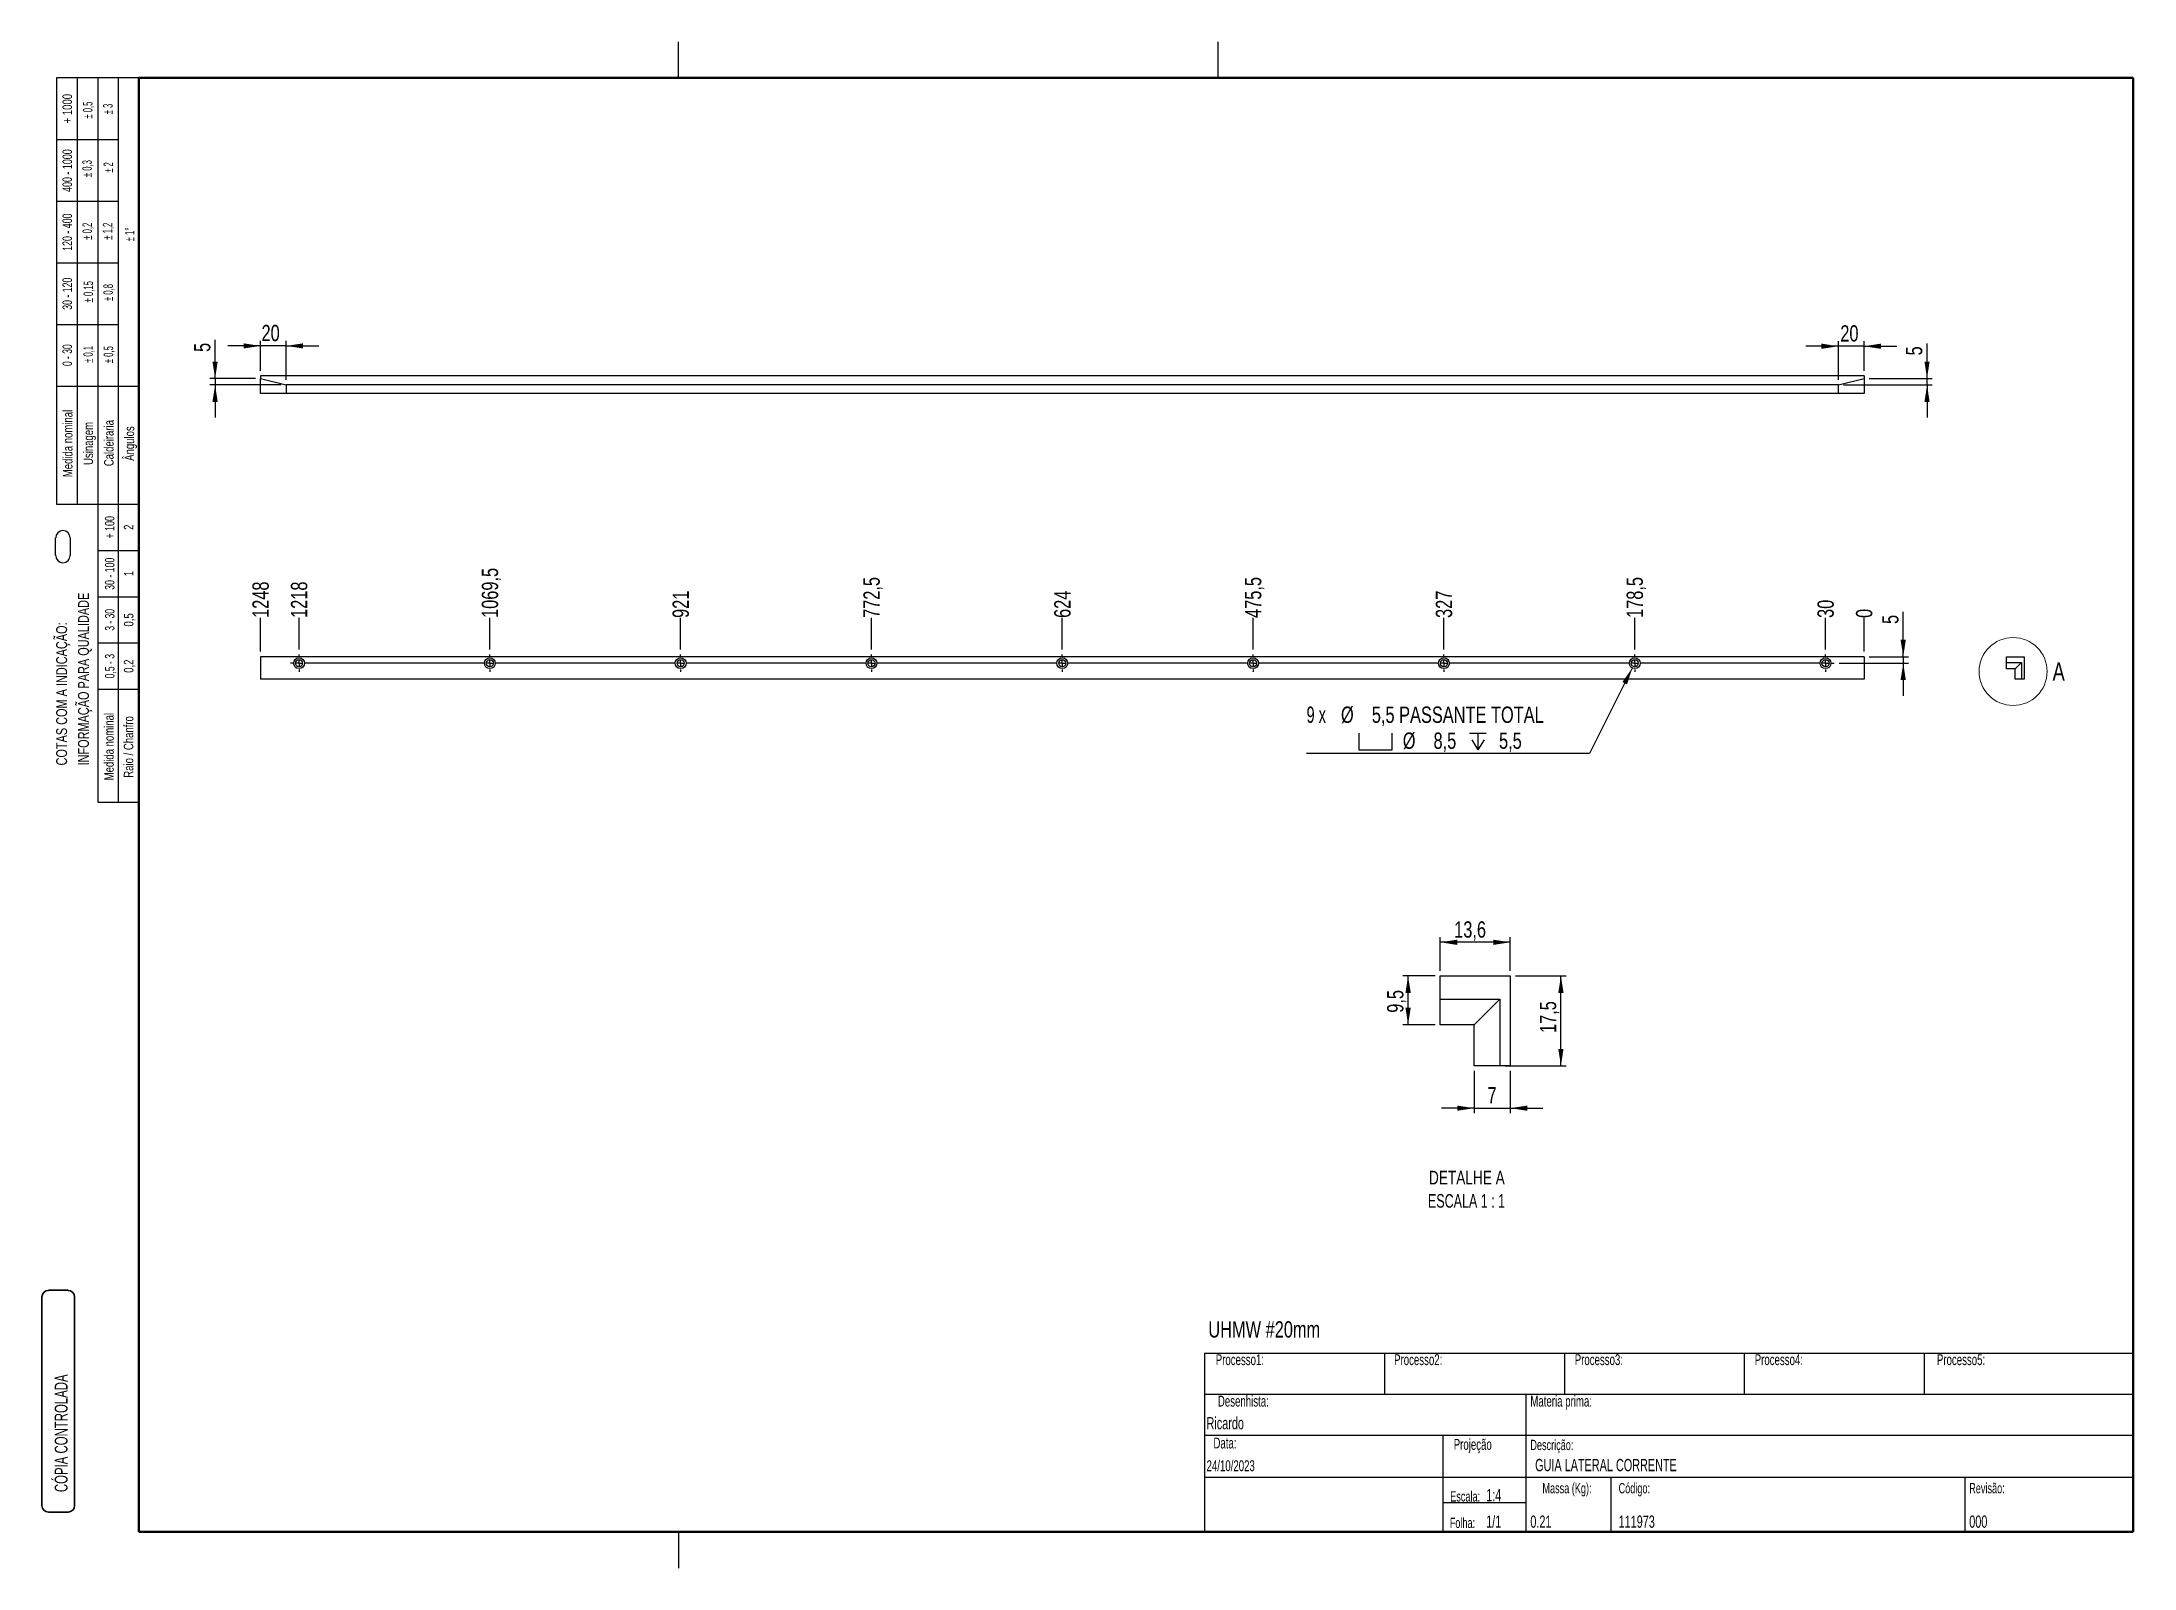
# Model space of a CAD drawing. Header units: millimetres. Extents: x 25 to 1653, y 0 to 1188.
import ezdxf
from ezdxf.enums import TextEntityAlignment as Align

# ---------------------------------------------------------------- set-up
doc = ezdxf.new("R2010")
doc.units = ezdxf.units.MM
doc.header["$LTSCALE"] = 4
doc.layers.add('CONTORNO', color=7, linetype='Continuous', lineweight=25)
doc.layers.add('DIMENSÃO', color=7, linetype='Continuous')
doc.styles.add('SLDTEXTSTYLE0', font='TXT', dxfattribs={"width": 0.663})
doc.styles.add('SLDTEXTSTYLE1', font='TXT', dxfattribs={"width": 0.75})
doc.styles.add('SLDTEXTSTYLE2', font='TXT', dxfattribs={"width": 0.605})
doc.styles.add('SLDTEXTSTYLE3', font='TXT', dxfattribs={"width": 0.57})
doc.styles.add('SLDTEXTSTYLE4', font='TXT', dxfattribs={"width": 0.7})
doc.styles.add('SLDTEXTSTYLE5', font='TXT', dxfattribs={"width": 0.694444})
doc.styles.add('SLDTEXTSTYLE6', font='TXT', dxfattribs={"width": 0.6875})
doc.styles.add('SLDTEXTSTYLE7', font='TXT', dxfattribs={"width": 0.666667})
doc.styles.add('SLDTEXTSTYLE8', font='TXT', dxfattribs={"width": 0.678571})
doc.dimstyles.new('SLDDIMSTYLE0', dxfattribs={"dimtxt": 12.7, "dimasz": 13.208, "dimexe": 0, "dimexo": 0.0625, "dimgap": 3.175, "dimtad": 0, "dimtih": 1, "dimtoh": 1, "dimdec": 0, "dimrnd": 1e-09, "dimdsep": 46, "dimtxsty": 'SLDTEXTSTYLE1', "dimblk1": 'NONE', "dimblk2": 'NONE', "dimsah": 1, "dimcen": 0.09, "dimadec": 0, "dimazin": 2, "dimtfac": 1, "dimtdec": 0, "dimtofl": 0, "dimtmove": 0, "dimatfit": 3, "dimldrblk": 'NONE', "dimfxl": 0, "dimfrac": 2, "dimtolj": 1, "dimtzin": 12, "dimarcsym": 0})
doc.dimstyles.new('SLDDIMSTYLE1', dxfattribs={"dimtxt": 12.7, "dimasz": 13.208, "dimexe": 0, "dimexo": 0.0625, "dimgap": 3.175, "dimtad": 0, "dimtih": 1, "dimtoh": 1, "dimdec": 3, "dimrnd": 1e-09, "dimzin": 12, "dimdsep": 46, "dimtxsty": 'SLDTEXTSTYLE1', "dimblk1": 'NONE', "dimblk2": 'NONE', "dimsah": 1, "dimcen": 0.09, "dimadec": 0, "dimazin": 3, "dimtfac": 1, "dimtdec": 3, "dimtofl": 0, "dimtmove": 0, "dimatfit": 3, "dimldrblk": 'NONE', "dimfxl": 0, "dimfrac": 2, "dimtolj": 1, "dimtzin": 12, "dimarcsym": 0})
doc.dimstyles.new('SLDDIMSTYLE2', dxfattribs={"dimtxt": 12.7, "dimasz": 13.208, "dimexe": 0, "dimexo": 0.0625, "dimgap": 3.175, "dimtad": 1, "dimdec": 3, "dimrnd": 1e-09, "dimzin": 12, "dimdsep": 46, "dimtxsty": 'SLDTEXTSTYLE1', "dimsah": 1, "dimcen": 0.09, "dimadec": 0, "dimazin": 3, "dimtfac": 1, "dimtdec": 3, "dimtmove": 0, "dimatfit": 0, "dimfxl": 0, "dimfrac": 2, "dimtolj": 1, "dimtzin": 12, "dimarcsym": 0})
doc.dimstyles.new('SLDDIMSTYLE3', dxfattribs={"dimtxt": 12.7, "dimasz": 13.208, "dimexe": 0, "dimexo": 0.0625, "dimgap": 3.175, "dimtad": 0, "dimtih": 1, "dimtoh": 1, "dimdec": 1, "dimrnd": 1e-09, "dimzin": 12, "dimdsep": 46, "dimtxsty": 'SLDTEXTSTYLE1', "dimsah": 1, "dimcen": 0, "dimadec": 0, "dimazin": 3, "dimtfac": 1, "dimtdec": 3, "dimtofl": 0, "dimtmove": 0, "dimatfit": 3, "dimfxl": 0, "dimfrac": 2, "dimtolj": 1, "dimtzin": 12, "dimarcsym": 0})
doc.dimstyles.new('SLDDIMSTYLE4', dxfattribs={"dimtxt": 12.7, "dimasz": 13.208, "dimexe": 0, "dimexo": 0.0625, "dimgap": 3.175, "dimtad": 1, "dimdec": 3, "dimlfac": 0.25, "dimrnd": 1e-09, "dimzin": 12, "dimdsep": 46, "dimtxsty": 'SLDTEXTSTYLE1', "dimsah": 1, "dimcen": 0.09, "dimadec": 0, "dimazin": 3, "dimtfac": 1, "dimtdec": 3, "dimtofl": 0, "dimtmove": 0, "dimatfit": 3, "dimfxl": 0, "dimfrac": 2, "dimtolj": 1, "dimtzin": 12, "dimarcsym": 0})
doc.dimstyles.new('SLDDIMSTYLE5', dxfattribs={"dimtxt": 12.7, "dimasz": 13.208, "dimexe": 0, "dimexo": 0.0625, "dimgap": 3.175, "dimtad": 1, "dimdec": 3, "dimlfac": 0.25, "dimrnd": 1e-09, "dimzin": 12, "dimdsep": 46, "dimtxsty": 'SLDTEXTSTYLE1', "dimsah": 1, "dimcen": 0.09, "dimadec": 0, "dimazin": 3, "dimtfac": 1, "dimtdec": 3, "dimtmove": 0, "dimatfit": 0, "dimfxl": 0, "dimfrac": 2, "dimtolj": 1, "dimtzin": 12, "dimarcsym": 0})

# ---------------------------------------------------------------- blocks, each defined once
blk = doc.blocks.new('CÓPIA CONTROLADA')
at = {"color": 1, "linetype": 'Continuous', "lineweight": 35}
for p, q in [((0, 5.1), (0, 167.5)), ((5.1, 172.7), (20.4, 172.7)), ((25.5, 5.1), (25.5, 167.5)), ((5.1, 0), (20.4, 0))]:
    blk.add_line(p, q, dxfattribs=at)
for centre, start, end in [((5.1, 167.5), 90, 180), ((20.4, 167.5), 0, 90), ((5.1, 5.1), 180, 270), ((20.4, 5.1), 270, 360)]:
    blk.add_arc(centre, 5.11, start, end, dxfattribs=at)
at = {"color": 1, "linetype": 'Continuous', "lineweight": 35, "style": 'SLDTEXTSTYLE0', "width": 0.663}
blk.add_attdef('CP_CONTROL', text='', height=10, rotation=90, dxfattribs=at).set_placement((9.9, 15.6), align=Align.TOP_LEFT)
blk = doc.blocks.new('SW_NOTE_0')
at = {"layer": 'DIMENSÃO', "color": 0}
for p, q in [((-11.3, 163.5), (-11.3, 177.2)), ((0, 177.2), (0, 163.5))]:
    blk.add_line(p, q, dxfattribs=at)
for centre, start, end in [((-5.6, 177.2), 0, 180), ((-5.6, 163.5), 180, 0)]:
    blk.add_arc(centre, 5.64, start, end, dxfattribs=at)
at = {"layer": 'DIMENSÃO', "color": 0, "char_height": 8.467, "attachment_point": 1, "rotation": 90, "style": 'SLDTEXTSTYLE1'}
for s, insert in [('INFORMAÇÃO PARA QUALIDADE', (6.1, 0)), ('COTAS COM A INDICAÇÃO:', (-10.9, 0))]:
    blk.add_mtext(s, dxfattribs=dict(at, insert=insert))
blk = doc.blocks.new('_D')
at = {"layer": 'CONTORNO'}
blk.add_line((1442.7, 713.3), (1442.7, 739.5), dxfattribs=at)
at = {"layer": 'CONTORNO', "insert": (1436.4, 739.5), "char_height": 12.7, "attachment_point": 1, "rotation": 90, "style": 'SLDTEXTSTYLE1'}
blk.add_mtext('0', dxfattribs=at)
blk = doc.blocks.new('_None')
blk = doc.blocks.new('_D_1')
at = {"layer": 'CONTORNO'}
blk.add_line((1412.7, 715), (1412.7, 739.5), dxfattribs=at)
at = {"layer": 'CONTORNO', "insert": (1406.4, 739.5), "char_height": 12.7, "attachment_point": 1, "rotation": 90, "style": 'SLDTEXTSTYLE1'}
blk.add_mtext('30', dxfattribs=at)
blk = doc.blocks.new('_D_2')
at = {"layer": 'CONTORNO'}
blk.add_line((1264.2, 715), (1264.2, 739.5), dxfattribs=at)
at = {"layer": 'CONTORNO', "insert": (1257.9, 739.5), "char_height": 12.7, "attachment_point": 1, "rotation": 90, "style": 'SLDTEXTSTYLE1'}
blk.add_mtext('178,5', dxfattribs=at)
blk = doc.blocks.new('_D_3')
at = {"layer": 'CONTORNO'}
blk.add_line((1115.7, 715), (1115.7, 739.5), dxfattribs=at)
at = {"layer": 'CONTORNO', "insert": (1109.4, 739.5), "char_height": 12.7, "attachment_point": 1, "rotation": 90, "style": 'SLDTEXTSTYLE1'}
blk.add_mtext('327', dxfattribs=at)
blk = doc.blocks.new('_D_4')
at = {"layer": 'CONTORNO'}
blk.add_line((967.2, 715), (967.2, 739.5), dxfattribs=at)
at = {"layer": 'CONTORNO', "insert": (960.9, 739.5), "char_height": 12.7, "attachment_point": 1, "rotation": 90, "style": 'SLDTEXTSTYLE1'}
blk.add_mtext('475,5', dxfattribs=at)
blk = doc.blocks.new('_D_5')
at = {"layer": 'CONTORNO'}
blk.add_line((818.7, 715), (818.7, 739.5), dxfattribs=at)
at = {"layer": 'CONTORNO', "insert": (812.4, 739.5), "char_height": 12.7, "attachment_point": 1, "rotation": 90, "style": 'SLDTEXTSTYLE1'}
blk.add_mtext('624', dxfattribs=at)
blk = doc.blocks.new('_D_6')
at = {"layer": 'CONTORNO'}
blk.add_line((670.2, 715), (670.2, 739.5), dxfattribs=at)
at = {"layer": 'CONTORNO', "insert": (663.9, 739.5), "char_height": 12.7, "attachment_point": 1, "rotation": 90, "style": 'SLDTEXTSTYLE1'}
blk.add_mtext('772,5', dxfattribs=at)
blk = doc.blocks.new('_D_7')
at = {"layer": 'CONTORNO'}
blk.add_line((521.7, 715), (521.7, 739.5), dxfattribs=at)
at = {"layer": 'CONTORNO', "insert": (515.4, 739.5), "char_height": 12.7, "attachment_point": 1, "rotation": 90, "style": 'SLDTEXTSTYLE1'}
blk.add_mtext('921', dxfattribs=at)
blk = doc.blocks.new('_D_8')
at = {"layer": 'CONTORNO'}
blk.add_line((373.2, 715), (373.2, 739.5), dxfattribs=at)
at = {"layer": 'CONTORNO', "insert": (366.9, 739.5), "char_height": 12.7, "attachment_point": 1, "rotation": 90, "style": 'SLDTEXTSTYLE1'}
blk.add_mtext('1069,5', dxfattribs=at)
blk = doc.blocks.new('_D_9')
at = {"layer": 'CONTORNO'}
blk.add_line((224.7, 715), (224.7, 739.5), dxfattribs=at)
at = {"layer": 'CONTORNO', "insert": (218.4, 739.5), "char_height": 12.7, "attachment_point": 1, "rotation": 90, "style": 'SLDTEXTSTYLE1'}
blk.add_mtext('1218', dxfattribs=at)
blk = doc.blocks.new('_D_10')
at = {"layer": 'CONTORNO'}
blk.add_line((194.7, 713.3), (194.7, 739.5), dxfattribs=at)
at = {"layer": 'CONTORNO', "insert": (188.4, 739.5), "char_height": 12.7, "attachment_point": 1, "rotation": 90, "style": 'SLDTEXTSTYLE1'}
blk.add_mtext('1248', dxfattribs=at)
blk = doc.blocks.new('_D_11')
at = {"layer": 'CONTORNO'}
for p, q in [((1473.2, 709.3), (1473.2, 744.2)), ((1423.4, 704.3), (1477.2, 704.3)), ((1446.7, 709.3), (1477.2, 709.3)), ((1473.2, 709.3), (1473.2, 704.3)), ((1473.2, 704.3), (1473.2, 678.9))]:
    blk.add_line(p, q, dxfattribs=at)
for points in [[(1473.2, 709.3), (1475.2, 722.5), (1471.1, 722.5)], [(1473.2, 704.3), (1471.1, 691.1), (1475.2, 691.1)]]:
    blk.add_solid(points, dxfattribs=at)
at = {"layer": 'CONTORNO', "insert": (1456.8, 734.8), "char_height": 12.7, "attachment_point": 1, "rotation": 90, "style": 'SLDTEXTSTYLE1'}
blk.add_mtext('5', dxfattribs=at)
blk = doc.blocks.new('SW_SYMBOL_HOLE_SPOT')
at = {"layer": 'CONTORNO', "color": 0}
for p, q in [((0, 3500), (0, 300)), ((0, 300), (6400, 300)), ((6400, 300), (6400, 3500))]:
    blk.add_line(p, q, dxfattribs=at)
blk = doc.blocks.new('SW_SYMBOL_HOLE_DEPTH')
at = {"layer": 'CONTORNO', "color": 0}
for p, q in [((0, 3500), (3200, 3500)), ((400, 2220), (1600, 300)), ((1600, 3500), (1600, 300)), ((2800, 2220), (1600, 300))]:
    blk.add_line(p, q, dxfattribs=at)
blk = doc.blocks.new('_D_12')
at = {"layer": 'CONTORNO'}
for p, q in [((1262.3, 700.5), (1229, 634)), ((1229, 634), (1008.8, 634))]:
    blk.add_line(p, q, dxfattribs=at)
blk.add_solid([(1262.3, 700.5), (1254.6, 689.6), (1258.2, 687.7)], dxfattribs=at)
at = {"layer": 'CONTORNO', "xscale": 0.00405556640625, "yscale": 0.00405556640625, "zscale": 0.00405556640625}
for name, p in [('SW_SYMBOL_HOLE_SPOT', (1049.4, 635.7)), ('SW_SYMBOL_HOLE_DEPTH', (1135.7, 635.7))]:
    blk.add_blockref(name, p, dxfattribs=at)
at = {"layer": 'CONTORNO', "char_height": 12.7, "attachment_point": 1}
for s, insert, style in [('9 x', (1008.8, 670.5), 'SLDTEXTSTYLE7'), ('%%c', (1035.6, 670.5), 'SLDTEXTSTYLE1'), ('5,5 PASSANTE TOTAL', (1059.6, 670.5), 'SLDTEXTSTYLE1'), ('%%c', (1083.7, 650.3), 'SLDTEXTSTYLE1'), ('8,5', (1107.6, 650.3), 'SLDTEXTSTYLE1'), ('5,5', (1158.6, 650.3), 'SLDTEXTSTYLE1')]:
    blk.add_mtext(s, dxfattribs=dict(at, insert=insert, style=style))
blk = doc.blocks.new('SW_CENTERMARKSYMBOL_0')
at = {"layer": 'CONTORNO', "color": 0}
for p, q in [((-1039.5, 5), (-1039.5, 6.75)), ((-1039.5, 0), (-1039.5, 2.5)), ((-891, 5), (-891, 6.75)), ((-891, 0), (-891, 2.5)), ((-742.5, 5), (-742.5, 6.75)), ((-742.5, 0), (-742.5, 2.5)), ((-594, 5), (-594, 6.75)), ((-594, 0), (-594, 2.5)), ((-445.5, 5), (-445.5, 6.75)), ((-445.5, 0), (-445.5, 2.5)), ((-297, 5), (-297, 6.75)), ((-297, 0), (-297, 2.5)), ((-148.5, 5), (-148.5, 6.75)), ((-148.5, 0), (-148.5, 2.5)), ((-5, 0), (-143.5, 0)), ((0, 0), (-2.5, 0)), ((0, 5), (0, 6.75)), ((0, 0), (0, 2.5)), ((0, 0), (0, -2.5)), ((0, 0), (2.5, 0)), ((143.5, 0), (5, 0)), ((148.5, 0), (146, 0)), ((148.5, 5), (148.5, 6.75)), ((148.5, 0), (148.5, 2.5)), ((148.5, 0), (148.5, -2.5)), ((148.5, 0), (151, 0)), ((153.5, 0), (155.25, 0)), ((-1044.5, 0), (-1046.25, 0)), ((-1039.5, 0), (-1042, 0)), ((-1039.5, 0), (-1039.5, -2.5)), ((-1039.5, 0), (-1037, 0)), ((-1039.5, -5), (-1039.5, -6.75)), ((-896, 0), (-1034.5, 0)), ((-891, 0), (-893.5, 0)), ((-891, 0), (-891, -2.5)), ((-891, 0), (-888.5, 0)), ((-891, -5), (-891, -6.75)), ((-747.5, 0), (-886, 0)), ((-742.5, 0), (-745, 0)), ((-742.5, 0), (-742.5, -2.5)), ((-742.5, 0), (-740, 0)), ((-742.5, -5), (-742.5, -6.75)), ((-599, 0), (-737.5, 0)), ((-594, 0), (-596.5, 0)), ((-594, 0), (-594, -2.5)), ((-594, 0), (-591.5, 0)), ((-594, -5), (-594, -6.75)), ((-450.5, 0), (-589, 0)), ((-445.5, 0), (-448, 0)), ((-445.5, 0), (-445.5, -2.5)), ((-445.5, 0), (-443, 0)), ((-445.5, -5), (-445.5, -6.75)), ((-302, 0), (-440.5, 0)), ((-297, 0), (-299.5, 0)), ((-297, 0), (-297, -2.5)), ((-297, 0), (-294.5, 0)), ((-297, -5), (-297, -6.75)), ((-153.5, 0), (-292, 0)), ((-148.5, 0), (-151, 0)), ((-148.5, 0), (-148.5, -2.5)), ((-148.5, 0), (-146, 0)), ((-148.5, -5), (-148.5, -6.75)), ((0, -5), (0, -6.75)), ((148.5, -5), (148.5, -6.75))]:
    blk.add_line(p, q, dxfattribs=at)
blk = doc.blocks.new('_D_13')
at = {"layer": 'CONTORNO'}
for p, q in [((1171.3, 460.8), (1210.8, 460.8)), ((1206.8, 390.8), (1206.8, 460.8)), ((1163.3, 390.8), (1210.8, 390.8))]:
    blk.add_line(p, q, dxfattribs=at)
for points in [[(1206.8, 460.8), (1204.7, 447.6), (1208.8, 447.6)], [(1206.8, 390.8), (1208.8, 404), (1204.7, 404)]]:
    blk.add_solid(points, dxfattribs=at)
at = {"layer": 'CONTORNO', "insert": (1190.4, 416.3), "char_height": 12.7, "attachment_point": 1, "rotation": 90, "style": 'SLDTEXTSTYLE1'}
blk.add_mtext('17,5', dxfattribs=at)
blk = doc.blocks.new('_D_14')
at = {"layer": 'CONTORNO'}
for p, q in [((1112.9, 464.8), (1112.9, 491)), ((1167.3, 464.8), (1167.3, 491)), ((1167.3, 487), (1112.9, 487))]:
    blk.add_line(p, q, dxfattribs=at)
for points in [[(1112.9, 487), (1126.1, 484.9), (1126.1, 489)], [(1167.3, 487), (1154.1, 489), (1154.1, 484.9)]]:
    blk.add_solid(points, dxfattribs=at)
at = {"layer": 'CONTORNO', "insert": (1123.7, 503.3), "char_height": 12.7, "attachment_point": 1, "style": 'SLDTEXTSTYLE1'}
blk.add_mtext('13,6', dxfattribs=at)
blk = doc.blocks.new('_D_15')
at = {"layer": 'CONTORNO'}
for p, q in [((1108.9, 460.8), (1083.8, 460.8)), ((1087.8, 422.8), (1087.8, 460.8)), ((1108.9, 422.8), (1083.8, 422.8))]:
    blk.add_line(p, q, dxfattribs=at)
for points in [[(1087.8, 460.8), (1085.8, 447.6), (1089.9, 447.6)], [(1087.8, 422.8), (1089.9, 436), (1085.8, 436)]]:
    blk.add_solid(points, dxfattribs=at)
at = {"layer": 'CONTORNO', "insert": (1071.5, 432.1), "char_height": 12.7, "attachment_point": 1, "rotation": 90, "style": 'SLDTEXTSTYLE1'}
blk.add_mtext('9,5', dxfattribs=at)
blk = doc.blocks.new('_D_16')
at = {"layer": 'CONTORNO'}
for p, q in [((1139.3, 386.8), (1139.3, 353.8)), ((1167.3, 386.8), (1167.3, 353.8)), ((1139.3, 357.8), (1113.9, 357.8)), ((1139.3, 357.8), (1167.3, 357.8)), ((1167.3, 357.8), (1192.7, 357.8))]:
    blk.add_line(p, q, dxfattribs=at)
for points in [[(1139.3, 357.8), (1126.1, 359.8), (1126.1, 355.8)], [(1167.3, 357.8), (1180.5, 355.8), (1180.5, 359.8)]]:
    blk.add_solid(points, dxfattribs=at)
at = {"layer": 'CONTORNO', "insert": (1149.6, 374.2), "char_height": 12.7, "attachment_point": 1, "style": 'SLDTEXTSTYLE1'}
blk.add_mtext('7', dxfattribs=at)
blk = doc.blocks.new('_D_17')
at = {"layer": 'CONTORNO'}
for p, q in [((194.7, 951.3), (169.3, 951.3)), ((194.7, 931.9), (194.7, 955.3)), ((214.7, 951.3), (194.7, 951.3)), ((214.7, 924.9), (214.7, 955.3)), ((214.7, 951.3), (240.1, 951.3))]:
    blk.add_line(p, q, dxfattribs=at)
for points in [[(194.7, 951.3), (181.5, 953.3), (181.5, 949.3)], [(214.7, 951.3), (227.9, 949.3), (227.9, 953.3)]]:
    blk.add_solid(points, dxfattribs=at)
at = {"layer": 'CONTORNO', "insert": (195.5, 967.7), "char_height": 12.7, "attachment_point": 1, "style": 'SLDTEXTSTYLE1'}
blk.add_mtext('20', dxfattribs=at)
blk = doc.blocks.new('_D_18')
at = {"layer": 'CONTORNO'}
for p, q in [((159.4, 925.9), (159.4, 956)), ((190.7, 925.9), (155.4, 925.9)), ((210.7, 920.9), (155.4, 920.9)), ((159.4, 925.9), (159.4, 920.9)), ((159.4, 920.9), (159.4, 895.5))]:
    blk.add_line(p, q, dxfattribs=at)
for points in [[(159.4, 925.9), (161.4, 939.1), (157.3, 939.1)], [(159.4, 920.9), (157.3, 907.7), (161.4, 907.7)]]:
    blk.add_solid(points, dxfattribs=at)
at = {"layer": 'CONTORNO', "insert": (143, 946.6), "char_height": 12.7, "attachment_point": 1, "rotation": 90, "style": 'SLDTEXTSTYLE1'}
blk.add_mtext('5', dxfattribs=at)
blk = doc.blocks.new('_D_19')
at = {"layer": 'CONTORNO'}
for p, q in [((1422.7, 951), (1397.3, 951)), ((1422.7, 924.9), (1422.7, 955)), ((1442.7, 951), (1422.7, 951)), ((1442.7, 931.9), (1442.7, 955)), ((1442.7, 951), (1468.1, 951))]:
    blk.add_line(p, q, dxfattribs=at)
for points in [[(1422.7, 951), (1409.5, 953.1), (1409.5, 949)], [(1442.7, 951), (1455.9, 949), (1455.9, 953.1)]]:
    blk.add_solid(points, dxfattribs=at)
at = {"layer": 'CONTORNO', "insert": (1424.2, 967.4), "char_height": 12.7, "attachment_point": 1, "style": 'SLDTEXTSTYLE1'}
blk.add_mtext('20', dxfattribs=at)
blk = doc.blocks.new('_D_20')
at = {"layer": 'CONTORNO'}
for p, q in [((1491.7, 925.9), (1491.7, 953.3)), ((1426.7, 920.9), (1495.7, 920.9)), ((1446.7, 925.9), (1495.7, 925.9)), ((1491.7, 920.9), (1491.7, 925.9)), ((1491.7, 920.9), (1491.7, 895.5))]:
    blk.add_line(p, q, dxfattribs=at)
for points in [[(1491.7, 925.9), (1493.7, 939.1), (1489.7, 939.1)], [(1491.7, 920.9), (1489.7, 907.7), (1493.7, 907.7)]]:
    blk.add_solid(points, dxfattribs=at)
at = {"layer": 'CONTORNO', "insert": (1475.3, 943.9), "char_height": 12.7, "attachment_point": 1, "rotation": 90, "style": 'SLDTEXTSTYLE1'}
blk.add_mtext('5', dxfattribs=at)

msp = doc.modelspace()

# ---------------------------------------------------------------- linework, layer by layer
at = {"color": 7, "linetype": 'Continuous', "lineweight": 50}
for p, q in [((100, 28), (100, 1160)), ((100, 1160), (1652, 1160)), ((1652, 1160), (1652, 28)), ((1652, 28), (100, 28))]:
    msp.add_line(p, q, dxfattribs=at)
at = {"color": 7, "linetype": 'Continuous', "lineweight": 25}
for p, q in [((1442.6968, 927.9365), (194.6968, 927.9365)), ((194.6968, 927.9365), (194.6968, 925.9365)), ((194.6968, 925.9365), (214.6968, 920.9365)), ((194.6968, 914.3365), (194.6968, 925.9365)), ((214.6968, 914.3365), (194.6968, 914.3365)), ((1422.6968, 920.9365), (214.6968, 920.9365)), ((214.6968, 920.9365), (214.6968, 914.3365)), ((1422.6968, 914.3365), (214.6968, 914.3365)), ((1422.6968, 920.9365), (1442.6968, 925.9365)), ((1422.6968, 914.3365), (1422.6968, 920.9365)), ((1442.6968, 914.3365), (1422.6968, 914.3365)), ((1442.6968, 927.9365), (1442.6968, 925.9365)), ((1442.6968, 925.9365), (1442.6968, 914.3365)), ((1442.6968, 709.2585), (194.6968, 709.2585)), ((194.6968, 709.2585), (194.6968, 691.7585)), ((1442.6968, 709.2585), (1442.6968, 691.7585)), ((1553.5945, 709.2585), (1567.1945, 709.2585)), ((1553.5945, 704.7585), (1553.5945, 709.2585)), ((1553.5945, 704.7585), (1565.1945, 704.7585)), ((1553.5945, 699.7585), (1553.5945, 704.7585)), ((1560.1945, 699.7585), (1565.1945, 704.7585)), ((1565.1945, 704.7585), (1565.1945, 691.7585)), ((1567.1945, 709.2585), (1567.1945, 691.7585)), ((1442.6968, 691.7585), (194.6968, 691.7585)), ((1560.1945, 699.7585), (1553.5945, 699.7585)), ((1560.1945, 691.7585), (1560.1945, 699.7585)), ((1565.1945, 691.7585), (1560.1945, 691.7585)), ((1567.1945, 691.7585), (1565.1945, 691.7585)), ((1112.8593, 460.8116), (1167.2593, 460.8116)), ((1112.8593, 442.8116), (1112.8593, 460.8116)), ((1167.2593, 460.8116), (1167.2593, 390.8116)), ((1112.8593, 442.8116), (1159.2593, 442.8116)), ((1112.8593, 422.8116), (1112.8593, 442.8116)), ((1139.2593, 422.8116), (1159.2593, 442.8116)), ((1159.2593, 442.8116), (1159.2593, 390.8116)), ((1139.2593, 422.8116), (1112.8593, 422.8116)), ((1139.2593, 390.8116), (1139.2593, 422.8116)), ((1159.2593, 390.8116), (1139.2593, 390.8116)), ((1167.2593, 390.8116), (1159.2593, 390.8116))]:
    msp.add_line(p, q, dxfattribs=at)
at = {"color": 7, "linetype": 'Continuous', "lineweight": 18}
msp.add_circle((1558.7006, 697.7865), 26.458, dxfattribs=at)
at = {"color": 7, "linetype": 'Continuous', "lineweight": 25}
for centre, radius in [((224.6968, 704.2585), 4.25), ((224.6968, 704.2585), 2.75), ((373.1968, 704.2585), 4.25), ((373.1968, 704.2585), 2.75), ((521.6968, 704.2585), 4.25), ((521.6968, 704.2585), 2.75), ((670.1968, 704.2585), 4.25), ((670.1968, 704.2585), 2.75), ((818.6968, 704.2585), 4.25), ((818.6968, 704.2585), 2.75), ((967.1968, 704.2585), 4.25), ((967.1968, 704.2585), 2.75), ((1115.6968, 704.2585), 4.25), ((1115.6968, 704.2585), 2.75), ((1264.1968, 704.2585), 4.25), ((1264.1968, 704.2585), 2.75), ((1412.6968, 704.2585), 4.25), ((1412.6968, 704.2585), 2.75)]:
    msp.add_circle(centre, radius, dxfattribs=at)
at = {"layer": 'DIMENSÃO'}
for p, q in [((520.004, 1160), (520.004, 1188.0488)), ((939.9586, 1160), (939.9586, 1188.0488)), ((100, 1160), (36, 1160)), ((36, 1160), (36, 828)), ((52, 1160), (52, 828)), ((68, 1160), (68, 828)), ((84, 1160), (84, 828)), ((36, 1112), (84, 1112)), ((36, 1064), (84, 1064)), ((36, 1016), (84, 1016)), ((36, 968), (84, 968)), ((36, 920), (100, 920)), ((36, 828), (100, 828)), ((68, 828), (68, 596)), ((84, 828), (84, 596)), ((67.794, 792), (100, 792)), ((67.794, 756), (100, 756)), ((67.794, 720), (100, 720)), ((67.794, 684), (100, 684)), ((68, 596), (100, 596)), ((929.5019, 167.1116), (1652, 167.1116)), ((929.5019, 167.1116), (929.5019, 135.1116)), ((1069.5019, 167.1116), (1069.5019, 135.1116)), ((1209.5019, 167.1116), (1209.5019, 135.1116)), ((1349.5019, 167.1116), (1349.5019, 135.1116)), ((1489.5019, 167.1116), (1489.5019, 135.1116)), ((929.5019, 135.1116), (929.5019, 28)), ((929.5019, 135.1116), (1652.8907, 135.1116)), ((1179.5032, 134.6445), (1179.5032, 27.9625)), ((929.5019, 103.1116), (1652.8907, 103.1116)), ((1114.7883, 103.1116), (1114.7677, 27.9648)), ((929.5019, 70.4795), (1179.5032, 70.4795)), ((1179.5032, 70.4795), (1652.8907, 70.4795)), ((1245.5089, 70.4795), (1245.5089, 27.9602)), ((1521.1238, 70.4795), (1521.1238, 27.9506)), ((1114.7739, 50.7295), (1179.5032, 50.7295)), ((520.004, 28), (520.004, -0.3295)), ((941.3407, 28), (1652, 28))]:
    msp.add_line(p, q, dxfattribs=at)

# ---------------------------------------------------------------- block references
at = {"layer": 'CONTORNO'}
msp.add_blockref('SW_CENTERMARKSYMBOL_0', (1264.1968, 704.2585), dxfattribs=at)
at = {"layer": 'DIMENSÃO'}
msp.add_blockref('SW_NOTE_0', (46.5897, 624.656), dxfattribs=at)
ref = msp.add_blockref('CÓPIA CONTROLADA', (24.537, 43.3027), dxfattribs=at)
ref.add_attrib('CP_CONTROL', 'CÓPIA CONTROLADA', dxfattribs={"layer": '0', "color": 1, "linetype": 'Continuous', "lineweight": 35, "height": 10, "rotation": 90, "style": 'SLDTEXTSTYLE0', "width": 0.663}).set_placement((47.5349, 58.8906), align=Align.BOTTOM_LEFT)

# ---------------------------------------------------------------- texts
at = {"color": 7, "linetype": 'Continuous', "lineweight": 18, "insert": (1589.4458, 704.8264), "char_height": 14.1111, "attachment_point": 1, "style": 'SLDTEXTSTYLE1'}
msp.add_mtext('A', dxfattribs=at)
at = {"layer": 'CONTORNO'}
for s, insert, char_height, attachment_point, style in [('DETALHE A', (1133.5738, 309.0369), 10.58333, 2, 'SLDTEXTSTYLE1'), ('ESCALA 1 : 1', (1133.3055, 290.9258), 10.583333, 2, 'SLDTEXTSTYLE6'), ('UHMW #20mm', (932.3826, 191.9375), 12.7, 1, 'SLDTEXTSTYLE1'), ('Processo1:', (956.9116, 166.246), 8.46667, 2, 'SLDTEXTSTYLE0'), ('Processo2:', (1095.6978, 166.246), 8.46667, 2, 'SLDTEXTSTYLE0'), ('Processo3:', (1236.2985, 166.246), 8.46667, 2, 'SLDTEXTSTYLE0'), ('Processo4:', (1376.3702, 166.246), 8.46667, 2, 'SLDTEXTSTYLE0'), ('Processo5:', (1518.1634, 166.246), 8.46667, 2, 'SLDTEXTSTYLE0')]:
    msp.add_mtext(s, dxfattribs=dict(at, insert=insert, char_height=char_height, attachment_point=attachment_point, style=style))
at = {"layer": 'DIMENSÃO', "attachment_point": 2, "rotation": 90}
for s, insert, char_height, style in [('+ 1000', (40.6182, 1136.0173), 7.40833, 'SLDTEXTSTYLE1'), ('± 0,5', (56.5212, 1134.8755), 7.40833, 'SLDTEXTSTYLE2'), ('± 3', (72.1885, 1135.822), 7.40833, 'SLDTEXTSTYLE3'), ('400 - 1000', (40.6182, 1087.7798), 7.40833, 'SLDTEXTSTYLE4'), ('± 0,3', (56, 1089.3372), 7.40833, 'SLDTEXTSTYLE2'), ('± 2', (72.5656, 1090.2283), 7.40833, 'SLDTEXTSTYLE3'), ('120 - 400', (40.6182, 1039.8544), 7.40833, 'SLDTEXTSTYLE5'), ('± 0,2', (56.1885, 1040.5832), 7.40833, 'SLDTEXTSTYLE2'), ('± 1,2', (72, 1040.5832), 7.40833, 'SLDTEXTSTYLE2'), ('± 1°', (89.1574, 1038.095), 7.40833, 'SLDTEXTSTYLE2'), ('30 - 120', (40.6182, 991.929), 7.40833, 'SLDTEXTSTYLE6'), ('± 0,15', (56.9635, 993.4397), 7.40833, 'SLDTEXTSTYLE2'), ('± 0,8', (72.41, 992.8519), 7.40833, 'SLDTEXTSTYLE2'), ('0 - 30', (40.6182, 944.0782), 7.40833, 'SLDTEXTSTYLE7'), ('± 0,1', (56.7983, 944.6843), 7.40833, 'SLDTEXTSTYLE2'), ('± 0,5', (72.595, 944.481), 7.40833, 'SLDTEXTSTYLE2'), ('Medida nominal', (40.9619, 875.2896), 7.408333, 'SLDTEXTSTYLE1'), ('Usinagem', (56.9619, 875.3445), 7.40833, 'SLDTEXTSTYLE1'), ('Caldeiraria', (72.9619, 875.5949), 7.408333, 'SLDTEXTSTYLE1'), ('Ângulos', (88.9619, 875.269), 7.40833, 'SLDTEXTSTYLE1'), ('+ 100', (73.6426, 810.0581), 7.40833, 'SLDTEXTSTYLE4'), ('2', (88.394, 810.1281), 7.4083, 'SLDTEXTSTYLE1'), ('30 - 100', (73.6426, 773.8952), 7.40833, 'SLDTEXTSTYLE6'), ('1', (88.394, 774.1281), 7.4083, 'SLDTEXTSTYLE1'), ('3 - 30', (73.6426, 738.0444), 7.40833, 'SLDTEXTSTYLE7'), ('0,5', (88.394, 737.9618), 7.40833, 'SLDTEXTSTYLE1'), ('0,5 - 3', (73.6426, 701.9527), 7.40833, 'SLDTEXTSTYLE8'), ('0,2', (88.394, 701.9618), 7.40833, 'SLDTEXTSTYLE1'), ('Medida nominal', (73.0694, 639.3), 7.408333, 'SLDTEXTSTYLE1'), ('Raio / Chanfro', (88.3078, 639.0671), 7.408333, 'SLDTEXTSTYLE1')]:
    msp.add_mtext(s, dxfattribs=dict(at, insert=insert, char_height=char_height, style=style))
at = {"layer": 'DIMENSÃO', "style": 'SLDTEXTSTYLE0'}
for s, insert, char_height, attachment_point in [('Desenhista:', (959.613, 133.9677), 8.466667, 2), ('Materia prima:', (1182.9828, 133.9677), 8.466667, 1), ('Ricardo', (930.9824, 117.3056), 9.525, 1), ('Data:', (945.3121, 101.3432), 8.46667, 2), ('Projeção', (1138.1563, 100.2775), 8.46667, 2), ('Descrição:', (1182.9828, 99.6219), 8, 1), ('24/10/2023', (930.9824, 83.6527), 8.46667, 1), ('GUIA LATERAL CORRENTE', (1186.7013, 84.7112), 9.525, 1), ('Massa (Kg):', (1211.4828, 65.9486), 8, 2), ('Código:', (1251.6577, 65.9486), 8, 1), ('Revisão:', (1524.5542, 65.9486), 8, 1), ('Escala:', (1132.2485, 59.565), 8, 2), ('1:4', (1148.5856, 61.2792), 9.525, 1), ('Folha:', (1130.1235, 38.9535), 8, 2), ('1/1', (1148.5856, 40.6676), 9.525, 1), ('0.21', (1182.9828, 40.6676), 9.525, 1), ('111973', (1251.6577, 40.6676), 9.525, 1), ('000', (1524.5542, 40.6676), 9.525, 1)]:
    msp.add_mtext(s, dxfattribs=dict(at, insert=insert, char_height=char_height, attachment_point=attachment_point))

# ---------------------------------------------------------------- dimensions: what is measured, and where the dimension line sits
at = {"layer": 'CONTORNO'}
for base, p1, p2, dimstyle, picture, middle in [((194.6968, 951.3081), (214.6968, 920.9365), (194.6968, 927.9365), 'SLDDIMSTYLE2', '_D_17', (204.8951, 951.3081)), ((1422.6968, 951.0268), (1442.6968, 927.9365), (1422.6968, 920.9365), 'SLDDIMSTYLE2', '_D_19', (1433.6323, 951.0268)), ((1112.8593, 486.972), (1167.2593, 460.8116), (1112.8593, 460.8116), 'SLDDIMSTYLE4', '_D_14', (1140.074, 486.972)), ((1167.2593, 357.7946), (1139.2593, 390.8116), (1167.2593, 390.8116), 'SLDDIMSTYLE5', '_D_16', (1154.3033, 357.7946))]:
    dim = msp.add_linear_dim(base=base, p1=p1, p2=p2, dimstyle=dimstyle, dxfattribs=at)
    dim.commit()
    dim.dimension.update_dxf_attribs({"geometry": picture, "text_midpoint": middle, "dimtype": 160})
for base, p1, p2, dimstyle, picture, middle in [((159.3535, 920.9365), (194.6968, 925.9365), (214.6968, 920.9365), 'SLDDIMSTYLE2', '_D_18', (159.3535, 951.3081)), ((1491.7004, 925.9365), (1422.6968, 920.9365), (1442.6968, 925.9365), 'SLDDIMSTYLE2', '_D_20', (1491.7004, 948.6108)), ((1473.1795, 704.2585), (1442.6968, 709.2585), (1419.4468, 704.2585), 'SLDDIMSTYLE2', '_D_11', (1473.1795, 739.5003)), ((1087.8234, 460.8116), (1112.8593, 422.8116), (1112.8593, 460.8116), 'SLDDIMSTYLE4', '_D_15', (1087.8234, 443.803)), ((1206.7613, 460.8116), (1159.2593, 390.8116), (1167.2593, 460.8116), 'SLDDIMSTYLE4', '_D_13', (1206.7613, 432.7069))]:
    dim = msp.add_linear_dim(base=base, p1=p1, p2=p2, angle=90, dimstyle=dimstyle, dxfattribs=at)
    dim.commit()
    dim.dimension.update_dxf_attribs({"geometry": picture, "text_midpoint": middle, "dimtype": 160})
for feature_location, offset, origin, dimstyle, picture, middle in [((373.1968, 711.0085), (0, 28.4917), (1442.6968, 709.2585), 'SLDDIMSTYLE1', '_D_8', (373.1968, 765.3001)), ((670.1968, 711.0085), (0, 28.4917), (1442.6968, 709.2585), 'SLDDIMSTYLE1', '_D_6', (670.1968, 760.6082)), ((967.1968, 711.0085), (0, 28.4917), (1442.6968, 709.2585), 'SLDDIMSTYLE1', '_D_4', (967.1968, 760.6082)), ((1264.1968, 711.0085), (0, 28.4917), (1442.6968, 709.2585), 'SLDDIMSTYLE1', '_D_2', (1264.1968, 760.6082)), ((194.6968, 709.2585), (0, 30.2417), (1442.6968, 709.2585), 'SLDDIMSTYLE1', '_D_10', (194.6968, 758.2681)), ((224.6968, 711.0085), (0, 28.4917), (1442.6968, 709.2585), 'SLDDIMSTYLE1', '_D_9', (224.6968, 758.2681)), ((521.6968, 711.0085), (0, 28.4917), (1442.6968, 709.2585), 'SLDDIMSTYLE1', '_D_7', (521.6968, 753.5761)), ((818.6968, 711.0085), (0, 28.4917), (1442.6968, 709.2585), 'SLDDIMSTYLE1', '_D_5', (818.6968, 753.5761)), ((1115.6968, 711.0085), (0, 28.4917), (1442.6968, 709.2585), 'SLDDIMSTYLE1', '_D_3', (1115.6968, 753.5761)), ((1412.6968, 711.0085), (0, 28.4917), (1442.6968, 709.2585), 'SLDDIMSTYLE1', '_D_1', (1412.6968, 748.8842)), ((1442.696809308, 709.2585436116), (0, 30.241736081), (1442.696809308, 709.2585436116), 'SLDDIMSTYLE0', '_D', (1442.696809308, 744.1922241502))]:
    dim = msp.add_ordinate_dim(feature_location=feature_location, offset=offset, dtype=1, origin=origin, dimstyle=dimstyle, dxfattribs=at)
    dim.commit()
    dim.dimension.update_dxf_attribs({"geometry": picture, "text_midpoint": middle})
dim = msp.add_diameter_dim_2p(p1=(1266.1003, 708.0585), p2=(1262.2933, 700.4586), text='9 x <> PASSANTE TOTAL\\P{\\fGDT;v}%%c 8.5 {\\fGDT;x} 5.5\\P', dimstyle='SLDDIMSTYLE3', dxfattribs=at)
dim.commit()
dim.dimension.update_dxf_attribs({"geometry": '_D_12', "text_midpoint": (1115.6968, 654.1468), "dimtype": 163})

doc.saveas('drawing.dxf')
